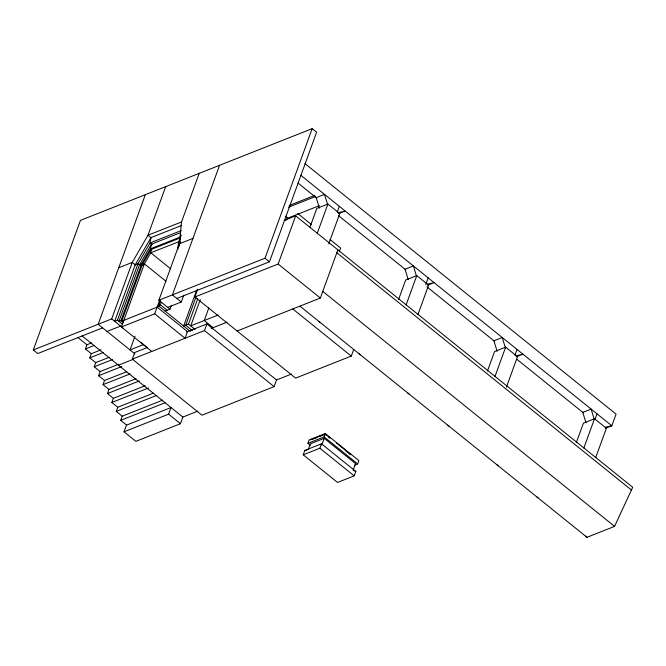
<?xml version="1.0" encoding="UTF-8"?>
<svg xmlns="http://www.w3.org/2000/svg" width="666" height="666" viewBox="0 0 666 666"><rect width="100%" height="100%" fill="white"/><g stroke="black" fill="none" stroke-linecap="round" stroke-linejoin="round"><path stroke-width="1" d="M179.97 238.037L151.099 249.467L150.774 252.789L144.372 263.861L121.395 326.989L151.765 351.44M177.772 249.692L178.53 241.808L179.97 239.31M171.395 305.286L169.98 309.182L158.866 300.241L179.429 243.748L181.527 221.945L199.209 173.351M179.312 246.204L180.186 237.054L181.027 235.306M179.995 243.323L180.178 241.367M180.653 236.472L180.836 234.515M150.957 237.612L150 242.965L137.987 263.719L117.432 320.204L114.66 321.303L135.215 264.818L150.957 237.612L181.61 225.474M151.482 244.156L150.358 248.868L141.55 264.086L120.996 320.571L118.914 321.395L139.469 264.91L151.482 244.156L180.394 232.709M102.606 327.847L37.746 353.529L33.3 349.95L80.461 220.371L312.179 128.63L316.625 132.209L269.455 261.788L176.84 298.46M100.966 349.883L91.309 353.704L85.39 348.934L86.896 344.78L91.725 342.865M145.33 194.688L98.168 324.275L134.865 353.829M109.241 357.276L95.721 362.629L89.802 357.858L91.309 353.704M118.473 364.294L100.133 371.553L94.214 366.783L95.721 362.629M33.3 349.95L111.697 318.914L132.251 262.429L147.994 235.223L165.684 186.63M126.748 371.686L104.545 380.477L98.626 375.707L100.133 371.553M151.099 249.467L142.291 264.685L121.736 321.17L159.199 306.335M135.989 378.704L108.966 389.402L103.039 384.632L104.545 380.477M145.23 385.714L113.378 398.326L107.451 393.556L108.966 389.402M134.973 336.28L130.012 349.916L143.54 344.563M153.505 393.115L117.79 407.251L111.863 402.48L113.378 398.326M291.483 374.059L276.523 379.986L274.101 386.63L201.948 415.193L132.334 359.132L134.757 352.489L147.261 347.535M162.737 400.124L122.203 416.175L116.275 411.405L117.79 407.251M121.395 326.989L154.695 313.803L159.599 300.341M167.199 310.281L159.057 303.721L160.123 300.799M190.301 331.385L158.458 305.736L160.231 300.865M126.615 425.099L120.688 420.329L122.203 416.175M219.564 165.293L172.394 294.88L181.285 302.039L183.766 295.221M124.026 431.818L126.44 425.174L171.012 407.525L168.598 414.169L124.026 431.818L135.872 441.358L180.444 423.709L182.867 417.066L197.827 411.138M196.753 289.985L183.633 326.015L188.495 324.092L197.71 298.776M353.704 349.425L351.282 356.077L295.612 378.113L194.888 297.003L197.694 289.294M195.995 296.953L185.714 325.191L192.382 330.561M200.283 299.592L190.717 325.882L218.198 315.001M208.849 307.867L204.246 320.529L213.128 327.689M132.334 359.132L204.487 330.569L206.91 323.926L276.523 379.986M158.866 300.241L265.01 258.217L312.179 128.63M194.888 297.003L278.138 264.044L295.671 215.859L632.7 487.279L614.568 526.39L586.821 537.37L585.506 536.105M310.048 226.998L316.808 208.433L327.905 204.037L339.752 213.578L328.729 243.873M317.232 233.358L327.905 204.037M337.229 211.988L339.302 206.294M237.104 331.002L320.354 298.035L337.887 249.858M339.235 251.873L340.626 248.052L330.095 239.569M303.221 454.82L304.828 450.391L321.478 443.797L355.794 471.428L354.179 475.865L337.529 482.45L303.221 454.82L319.871 448.226L321.478 443.797M310.323 445.229L307.925 443.298L309.141 439.976L325.324 433.566L358.899 460.606L357.692 463.927L354.836 465.059M308.25 449.533L310.323 443.831L324.192 438.345L355.544 463.586L353.13 470.238L355.794 471.428M307.925 443.298L324.117 436.888L325.324 433.566M321.778 444.988L324.192 438.345M398.559 299.55L405.677 280.003L416.774 275.607L428.621 285.148L417.957 314.469M406.102 304.928L416.774 275.607M425.757 284.507L428.171 277.864M487.429 371.12L494.547 351.573L505.644 347.177L517.499 356.718L506.468 387.013M494.971 376.498L505.644 347.177M514.976 355.128L517.049 349.434M576.306 442.69L583.416 423.143L594.513 418.748L606.368 428.288L595.695 457.609M583.849 448.068L594.513 418.748M594.954 419.538L597.027 413.844M285.789 220.371L287.779 218.157L285.356 216.209M181.527 221.945L147.994 235.223L151.224 237.829M181.219 230.602L150 242.965L152.214 244.755M180.186 237.054L150.358 248.868L151.84 250.058M178.53 241.808L150.774 252.789L170.754 268.881M118.723 267.782L132.251 262.429L135.481 265.035M179.429 243.748L192.957 238.395M135.215 264.818L137.987 263.719L140.21 265.509M139.469 264.91L141.55 264.086L143.032 265.276M289.186 205.503L314.893 195.321M142.291 264.685L144.372 263.861L165.951 281.235M288.578 207.168L315.243 196.612M286.988 218.473L319.372 205.652M284.191 220.413L295.671 215.859M338.753 213.628L345.229 211.064L337.812 212.729M159.057 303.721L161.83 302.622M158.458 305.736L160.539 304.911M107.051 331.427L120.579 326.074M167.757 307.392L181.285 302.039M165.118 311.105L169.98 309.182M85.39 348.934L94.073 345.496M89.802 357.858L103.313 352.505M94.214 366.783L112.554 359.523M186.705 331.918L206.91 323.926M118.431 365.176L133.391 359.257M211.197 328.446L227.081 322.161M98.626 375.707L121.786 366.533M103.039 384.632L130.061 373.934M107.451 393.556L139.302 380.944M111.863 402.48L148.543 387.962M318.897 321.395L320.379 322.594M427.622 285.198L434.099 282.634L427.614 284.091M116.275 411.405L156.818 395.354M120.688 420.329L165.093 402.755M358.882 353.596L360.364 354.795M407.767 392.965L409.249 394.164M516.491 356.768L522.968 354.204L515.551 355.869M310.423 439.818L324.3 434.332M312.179 439.369L316.8 437.537M320.504 436.072L325.125 434.24L326.715 435.522M447.752 425.166L449.234 426.365M496.636 464.535L498.126 465.734M605.369 428.338L611.838 425.774L616.075 414.144L304.978 163.611M536.621 496.736L538.111 497.935M605.352 427.231L611.838 425.774L300.749 175.241M304.828 450.391L306.876 450.449M298.093 183.1L316.725 198.11M338.603 215.726L405.844 269.88M426.906 286.838L494.147 340.992M516.833 359.257L583.266 412.754M297.702 213.478L311.472 224.567M336.83 252.764L631.643 490.184M322.769 291.392L614.568 526.39M278.138 264.044L320.354 298.035M265.01 258.217L269.455 261.788M300 306.185L586.996 537.304M292.774 308.957L351.282 356.077M204.487 330.569L274.101 386.63M325.224 433.966L329.995 437.803M336.355 442.923L350.657 454.445M188.495 324.092L195.155 329.462M328.305 436.796L329.895 438.078M345.787 450.882L347.377 452.164M348.967 453.438L350.557 454.72M324.117 436.888L357.692 463.927M157.118 307.159L187.479 331.61L185.065 338.261L154.695 313.803M319.871 448.226L354.179 475.865M120.996 320.571L123.335 322.452M117.432 320.204L122.619 324.375M111.697 318.914L122.802 327.863M141.317 342.774L147.577 347.819M82.143 335.955L182.867 417.066M78.014 337.62L86.896 344.78M168.598 414.169L180.444 423.709M594.322 419.538L591.108 409.074L582.783 412.371L585.997 422.835M505.444 347.968L502.231 337.504L493.906 340.801L497.119 351.265M416.575 276.398L413.361 265.934L405.036 269.231L408.25 279.695M327.705 204.828L324.492 194.364L316.167 197.66L319.38 208.125"/></g></svg>
